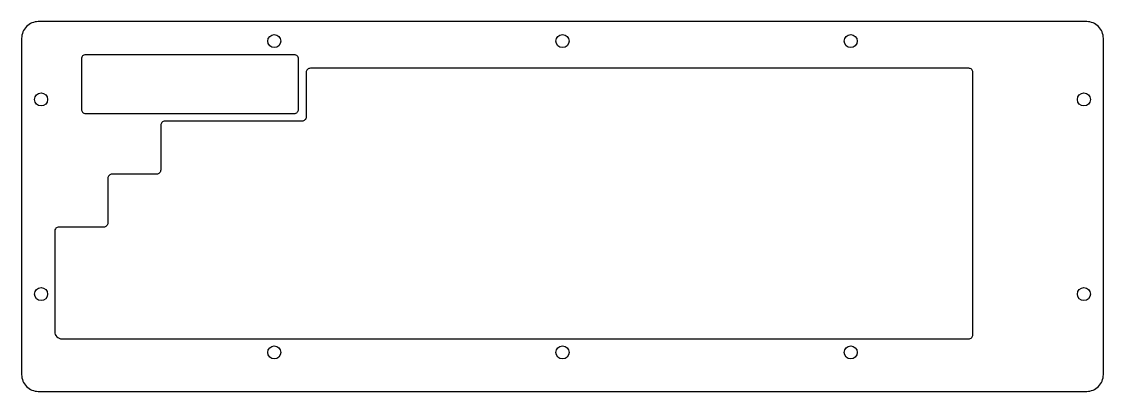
# Model space of a CAD drawing. Header units: millimetres. Extents: x -342 to 48, y -120 to 13.
import ezdxf

# ---------------------------------------------------------------- set-up
doc = ezdxf.new("R2010")
doc.units = ezdxf.units.MM
doc.layers.get('0').update_dxf_attribs({"linetype": 'CONTINUOUS'})

msp = doc.modelspace()

# ---------------------------------------------------------------- linework, layer by layer
for points in [[(41.9, -120.45, 0.414214), (47.9, -114.45), (47.9, 6.57, 0.414214), (41.9, 12.57), (-335.71, 12.57, 0.414214), (-341.71, 6.57), (-341.71, -114.45, 0.414214), (-335.71, -120.45)], [(-243.48, -20.48, 0.414214), (-241.98, -18.98), (-241.98, -0.83, 0.414214), (-243.48, 0.67), (-318.68, 0.67, 0.414214), (-320.18, -0.83), (-320.18, -18.98, 0.414214), (-318.68, -20.48)], [(-329.81, -98.95, 0.414214), (-327.21, -101.55), (-0.59, -101.55, 0.414214), (0.91, -100.05), (0.91, -5.7, 0.414214), (-0.59, -4.2), (-237.72, -4.2, 0.414214), (-239.22, -5.7), (-239.22, -21.75, -0.414214), (-240.72, -23.25), (-290.11, -23.25, 0.414214), (-291.61, -24.75), (-291.61, -40.8, -0.414214), (-293.11, -42.3), (-309.16, -42.3, 0.414214), (-310.66, -43.8), (-310.66, -59.85, -0.414214), (-312.16, -61.35), (-328.31, -61.35, 0.414214), (-329.81, -62.85)]]:
    msp.add_lwpolyline(points, format="xyb", close=True)
for centre in [(-250.71, 5.57), (-146.9, 5.57), (-43.1, 5.57), (-334.71, -15.43), (40.9, -15.43), (-334.71, -85.45), (40.9, -85.45), (-250.71, -106.45), (-146.9, -106.45), (-43.1, -106.45)]:
    msp.add_circle(centre, 2.35)

doc.saveas('drawing.dxf')
